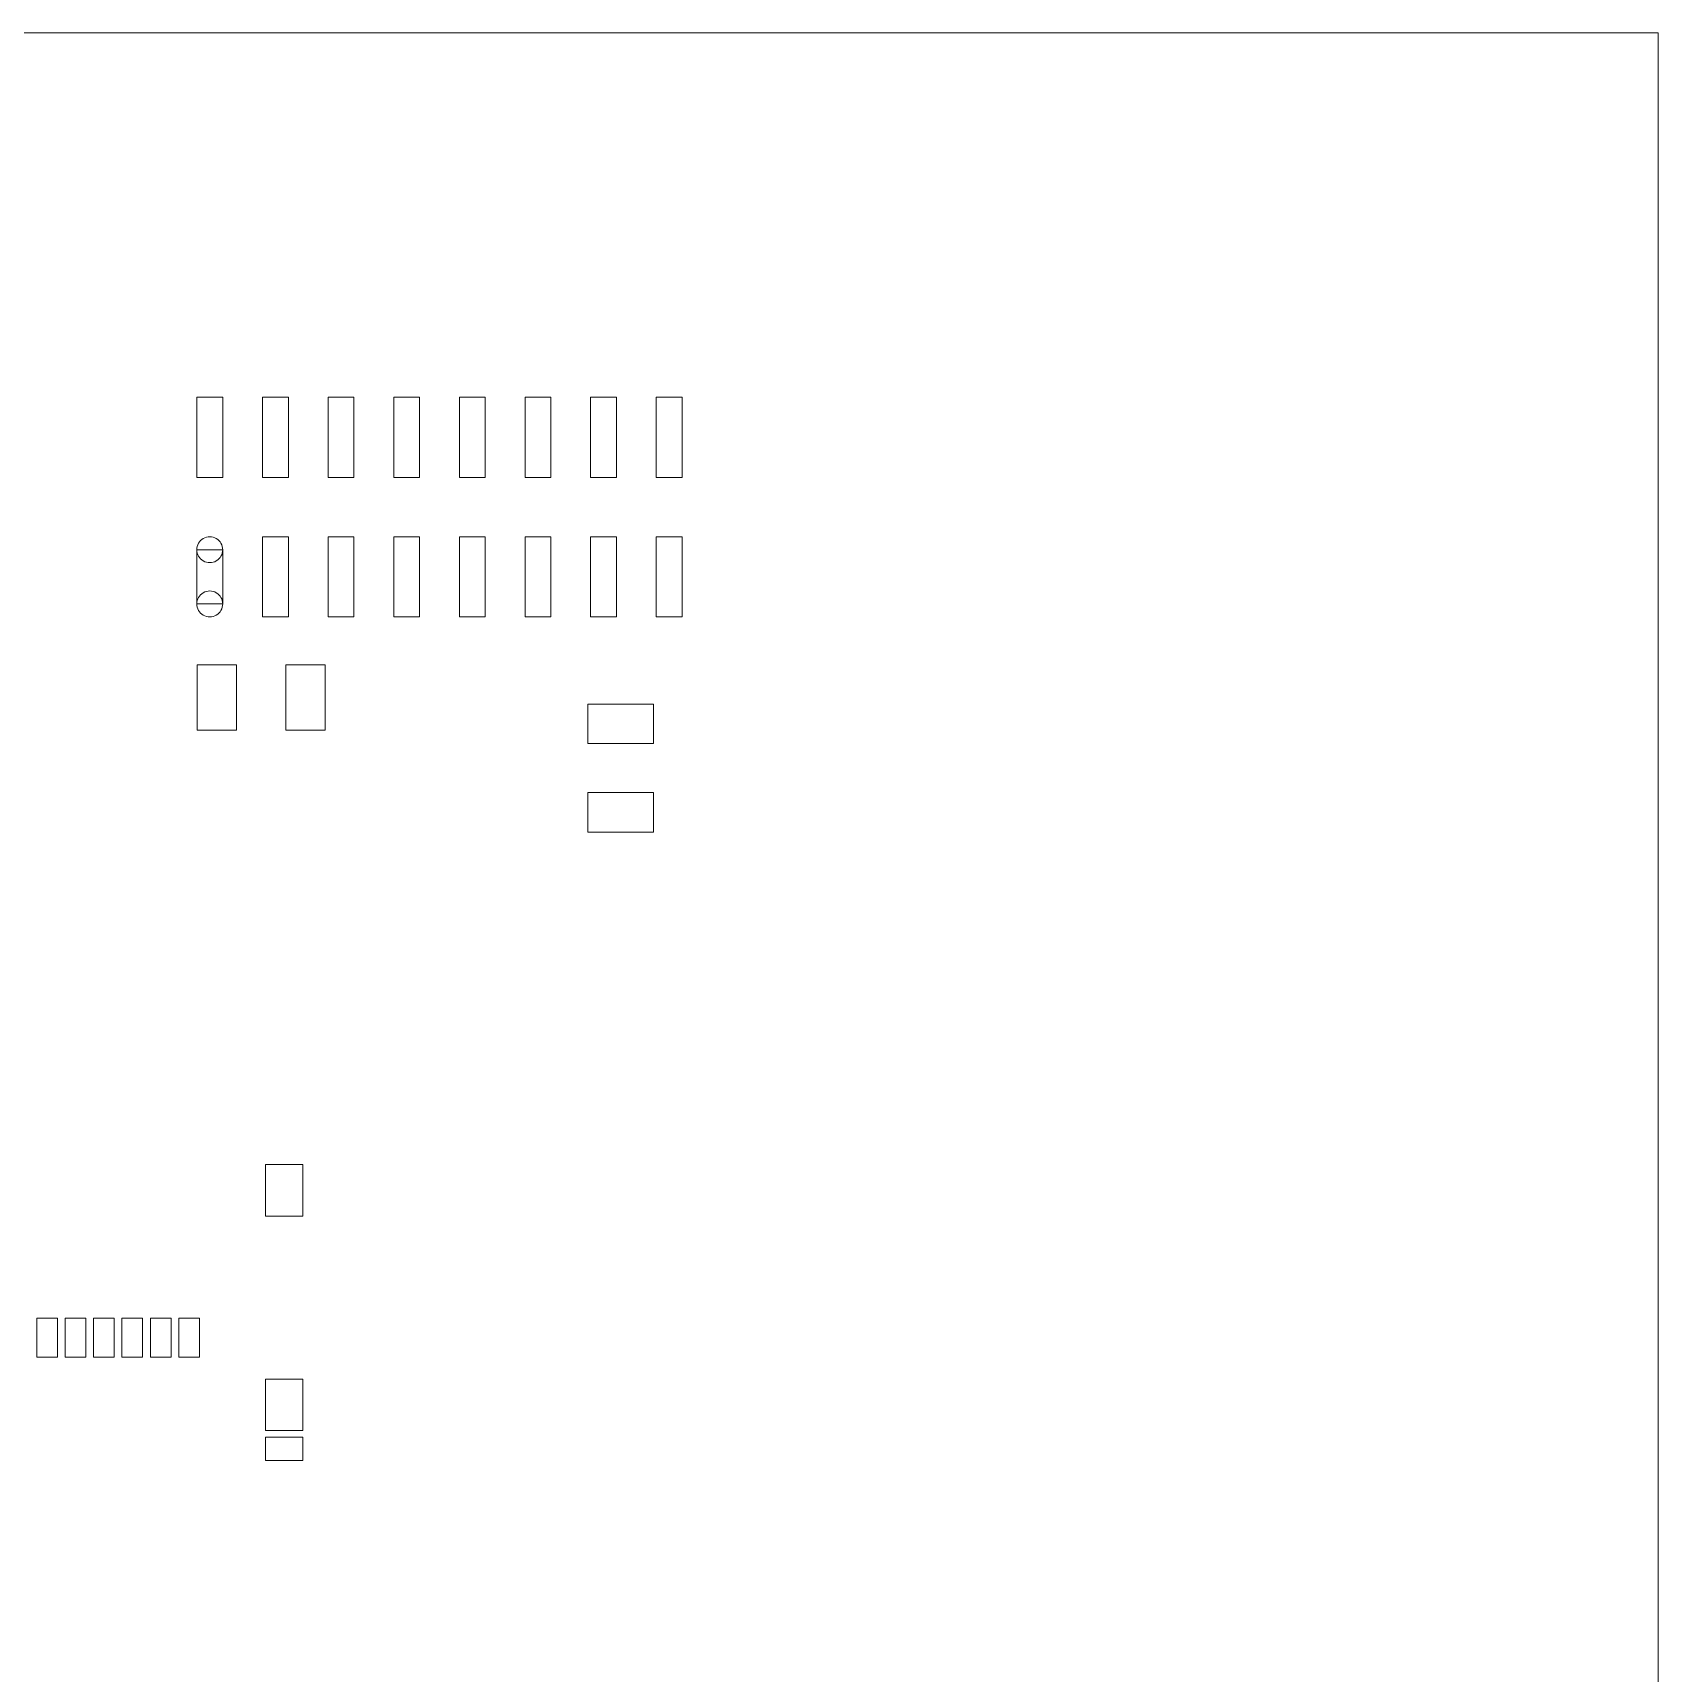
# Model space of a CAD drawing. Header units: millimetres. Extents: x -145 to 117, y -28 to 99.
# Drawn here: x 54.1 to 117, y 36 to 99.5 of the extents above; entities that cross this region are included whole.
import ezdxf

# ---------------------------------------------------------------- set-up
doc = ezdxf.new("R2010")
doc.units = ezdxf.units.MM
doc.header["$MEASUREMENT"] = 0
doc.layers.add('Layer 1', color=7, linetype='Continuous')

msp = doc.modelspace()

# ---------------------------------------------------------------- linework, layer by layer
at = {"layer": 'Layer 1', "color": 8, "lineweight": 9}
msp.add_open_spline([(117.0347, 99.4834), (117.0347, 99.4834), (-9.9653, 99.4834), (-9.9653, 99.4834), (-9.9653, 99.4834), (-9.9653, 99.4834), (-9.9653, -27.5166), (-9.9653, -27.5166), (-9.9653, -27.5166), (-9.9653, -27.5166), (117.0347, -27.5166), (117.0347, -27.5166), (117.0347, -27.5166), (117.0347, -27.5166), (117.0347, 99.4834), (117.0347, 99.4834)], degree=3, knots=[0, 0, 0, 0, 0.2, 0.2, 0.2, 0.2, 0.4, 0.4, 0.4, 0.4, 0.6, 0.6, 0.6, 0.6, 1, 1, 1, 1], dxfattribs=at)
at = {"layer": 'Layer 1', "lineweight": 9}
for points, knots in [([(60.4791, 82.2749), (60.4791, 82.2749), (60.4791, 85.3737), (60.4791, 85.3737), (60.4791, 85.3737), (60.4791, 85.3737), (61.4798, 85.3737), (61.4798, 85.3737), (61.4798, 85.3737), (61.4798, 85.3737), (61.4798, 82.2749), (61.4798, 82.2749), (61.4798, 82.2749), (61.4798, 82.2749), (60.4791, 82.2749), (60.4791, 82.2749)], [0, 0, 0, 0, 0.2, 0.2, 0.2, 0.2, 0.4, 0.4, 0.4, 0.4, 0.6, 0.6, 0.6, 0.6, 1, 1, 1, 1]), ([(63.0191, 82.2749), (63.0191, 82.2749), (63.0191, 85.3737), (63.0191, 85.3737), (63.0191, 85.3737), (63.0191, 85.3737), (64.0198, 85.3737), (64.0198, 85.3737), (64.0198, 85.3737), (64.0198, 85.3737), (64.0198, 82.2749), (64.0198, 82.2749), (64.0198, 82.2749), (64.0198, 82.2749), (63.0191, 82.2749), (63.0191, 82.2749)], [0, 0, 0, 0, 0.2, 0.2, 0.2, 0.2, 0.4, 0.4, 0.4, 0.4, 0.6, 0.6, 0.6, 0.6, 1, 1, 1, 1]), ([(65.5591, 82.2749), (65.5591, 82.2749), (65.5591, 85.3737), (65.5591, 85.3737), (65.5591, 85.3737), (65.5591, 85.3737), (66.5598, 85.3737), (66.5598, 85.3737), (66.5598, 85.3737), (66.5598, 85.3737), (66.5598, 82.2749), (66.5598, 82.2749), (66.5598, 82.2749), (66.5598, 82.2749), (65.5591, 82.2749), (65.5591, 82.2749)], [0, 0, 0, 0, 0.2, 0.2, 0.2, 0.2, 0.4, 0.4, 0.4, 0.4, 0.6, 0.6, 0.6, 0.6, 1, 1, 1, 1]), ([(68.0991, 82.2749), (68.0991, 82.2749), (68.0991, 85.3737), (68.0991, 85.3737), (68.0991, 85.3737), (68.0991, 85.3737), (69.0998, 85.3737), (69.0998, 85.3737), (69.0998, 85.3737), (69.0998, 85.3737), (69.0998, 82.2749), (69.0998, 82.2749), (69.0998, 82.2749), (69.0998, 82.2749), (68.0991, 82.2749), (68.0991, 82.2749)], [0, 0, 0, 0, 0.2, 0.2, 0.2, 0.2, 0.4, 0.4, 0.4, 0.4, 0.6, 0.6, 0.6, 0.6, 1, 1, 1, 1]), ([(70.6391, 82.2749), (70.6391, 82.2749), (70.6391, 85.3737), (70.6391, 85.3737), (70.6391, 85.3737), (70.6391, 85.3737), (71.6398, 85.3737), (71.6398, 85.3737), (71.6398, 85.3737), (71.6398, 85.3737), (71.6398, 82.2749), (71.6398, 82.2749), (71.6398, 82.2749), (71.6398, 82.2749), (70.6391, 82.2749), (70.6391, 82.2749)], [0, 0, 0, 0, 0.2, 0.2, 0.2, 0.2, 0.4, 0.4, 0.4, 0.4, 0.6, 0.6, 0.6, 0.6, 1, 1, 1, 1]), ([(73.1791, 82.2749), (73.1791, 82.2749), (73.1791, 85.3737), (73.1791, 85.3737), (73.1791, 85.3737), (73.1791, 85.3737), (74.1798, 85.3737), (74.1798, 85.3737), (74.1798, 85.3737), (74.1798, 85.3737), (74.1798, 82.2749), (74.1798, 82.2749), (74.1798, 82.2749), (74.1798, 82.2749), (73.1791, 82.2749), (73.1791, 82.2749)], [0, 0, 0, 0, 0.2, 0.2, 0.2, 0.2, 0.4, 0.4, 0.4, 0.4, 0.6, 0.6, 0.6, 0.6, 1, 1, 1, 1]), ([(75.7191, 82.2749), (75.7191, 82.2749), (75.7191, 85.3737), (75.7191, 85.3737), (75.7191, 85.3737), (75.7191, 85.3737), (76.7198, 85.3737), (76.7198, 85.3737), (76.7198, 85.3737), (76.7198, 85.3737), (76.7198, 82.2749), (76.7198, 82.2749), (76.7198, 82.2749), (76.7198, 82.2749), (75.7191, 82.2749), (75.7191, 82.2749)], [0, 0, 0, 0, 0.2, 0.2, 0.2, 0.2, 0.4, 0.4, 0.4, 0.4, 0.6, 0.6, 0.6, 0.6, 1, 1, 1, 1]), ([(78.2591, 82.2749), (78.2591, 82.2749), (78.2591, 85.3737), (78.2591, 85.3737), (78.2591, 85.3737), (78.2591, 85.3737), (79.2598, 85.3737), (79.2598, 85.3737), (79.2598, 85.3737), (79.2598, 85.3737), (79.2598, 82.2749), (79.2598, 82.2749), (79.2598, 82.2749), (79.2598, 82.2749), (78.2591, 82.2749), (78.2591, 82.2749)], [0, 0, 0, 0, 0.2, 0.2, 0.2, 0.2, 0.4, 0.4, 0.4, 0.4, 0.6, 0.6, 0.6, 0.6, 1, 1, 1, 1]), ([(60.4791, 79.4733), (60.4791, 79.652), (60.5744, 79.8172), (60.7293, 79.9066), (60.7293, 79.9066), (60.8841, 79.996), (61.0748, 79.996), (61.2296, 79.9066), (61.2296, 79.9066), (61.3844, 79.8172), (61.4798, 79.652), (61.4798, 79.4733)], [0, 0, 0, 0, 0.25, 0.25, 0.25, 0.25, 0.5, 0.5, 0.5, 0.5, 1, 1, 1, 1]), ([(61.4798, 77.3752), (61.4798, 77.3752), (60.4791, 77.3752), (60.4791, 77.3752), (60.4791, 77.3752), (60.4791, 77.3752), (60.4791, 79.4733), (60.4791, 79.4733), (60.4791, 79.4733), (60.4791, 79.4733), (61.4798, 79.4733), (61.4798, 79.4733), (61.4798, 79.4733), (61.4798, 79.4733), (61.4798, 77.3752), (61.4798, 77.3752)], [0, 0, 0, 0, 0.2, 0.2, 0.2, 0.2, 0.4, 0.4, 0.4, 0.4, 0.6, 0.6, 0.6, 0.6, 1, 1, 1, 1]), ([(61.4798, 79.4733), (61.4798, 79.2945), (61.3844, 79.1293), (61.2296, 79.0399), (61.2296, 79.0399), (61.0748, 78.9506), (60.8841, 78.9506), (60.7293, 79.0399), (60.7293, 79.0399), (60.5744, 79.1293), (60.4791, 79.2945), (60.4791, 79.4733)], [0, 0, 0, 0, 0.25, 0.25, 0.25, 0.25, 0.5, 0.5, 0.5, 0.5, 1, 1, 1, 1]), ([(60.9794, 79.4733), (60.9794, 79.4733), (60.9794, 79.4733), (60.9794, 79.4733), (60.9794, 79.4733), (60.9794, 79.4733), (60.9794, 79.4733), (60.9794, 79.4733), (60.9794, 79.4733), (60.9794, 79.4733), (60.9794, 79.4733), (60.9794, 79.4733)], [0, 0, 0, 0, 0.25, 0.25, 0.25, 0.25, 0.5, 0.5, 0.5, 0.5, 1, 1, 1, 1]), ([(60.9794, 79.4733), (60.9794, 79.4733), (60.9794, 79.4733), (60.9794, 79.4733), (60.9794, 79.4733), (60.9794, 79.4733), (60.9794, 79.4733), (60.9794, 79.4733), (60.9794, 79.4733), (60.9794, 79.4733), (60.9794, 79.4733), (60.9794, 79.4733)], [0, 0, 0, 0, 0.25, 0.25, 0.25, 0.25, 0.5, 0.5, 0.5, 0.5, 1, 1, 1, 1]), ([(63.0191, 76.8749), (63.0191, 76.8749), (63.0191, 79.9737), (63.0191, 79.9737), (63.0191, 79.9737), (63.0191, 79.9737), (64.0198, 79.9737), (64.0198, 79.9737), (64.0198, 79.9737), (64.0198, 79.9737), (64.0198, 76.8749), (64.0198, 76.8749), (64.0198, 76.8749), (64.0198, 76.8749), (63.0191, 76.8749), (63.0191, 76.8749)], [0, 0, 0, 0, 0.2, 0.2, 0.2, 0.2, 0.4, 0.4, 0.4, 0.4, 0.6, 0.6, 0.6, 0.6, 1, 1, 1, 1]), ([(65.5591, 76.8749), (65.5591, 76.8749), (65.5591, 79.9737), (65.5591, 79.9737), (65.5591, 79.9737), (65.5591, 79.9737), (66.5598, 79.9737), (66.5598, 79.9737), (66.5598, 79.9737), (66.5598, 79.9737), (66.5598, 76.8749), (66.5598, 76.8749), (66.5598, 76.8749), (66.5598, 76.8749), (65.5591, 76.8749), (65.5591, 76.8749)], [0, 0, 0, 0, 0.2, 0.2, 0.2, 0.2, 0.4, 0.4, 0.4, 0.4, 0.6, 0.6, 0.6, 0.6, 1, 1, 1, 1]), ([(68.0991, 76.8749), (68.0991, 76.8749), (68.0991, 79.9737), (68.0991, 79.9737), (68.0991, 79.9737), (68.0991, 79.9737), (69.0998, 79.9737), (69.0998, 79.9737), (69.0998, 79.9737), (69.0998, 79.9737), (69.0998, 76.8749), (69.0998, 76.8749), (69.0998, 76.8749), (69.0998, 76.8749), (68.0991, 76.8749), (68.0991, 76.8749)], [0, 0, 0, 0, 0.2, 0.2, 0.2, 0.2, 0.4, 0.4, 0.4, 0.4, 0.6, 0.6, 0.6, 0.6, 1, 1, 1, 1]), ([(70.6391, 76.8749), (70.6391, 76.8749), (70.6391, 79.9737), (70.6391, 79.9737), (70.6391, 79.9737), (70.6391, 79.9737), (71.6398, 79.9737), (71.6398, 79.9737), (71.6398, 79.9737), (71.6398, 79.9737), (71.6398, 76.8749), (71.6398, 76.8749), (71.6398, 76.8749), (71.6398, 76.8749), (70.6391, 76.8749), (70.6391, 76.8749)], [0, 0, 0, 0, 0.2, 0.2, 0.2, 0.2, 0.4, 0.4, 0.4, 0.4, 0.6, 0.6, 0.6, 0.6, 1, 1, 1, 1]), ([(73.1791, 76.8749), (73.1791, 76.8749), (73.1791, 79.9737), (73.1791, 79.9737), (73.1791, 79.9737), (73.1791, 79.9737), (74.1798, 79.9737), (74.1798, 79.9737), (74.1798, 79.9737), (74.1798, 79.9737), (74.1798, 76.8749), (74.1798, 76.8749), (74.1798, 76.8749), (74.1798, 76.8749), (73.1791, 76.8749), (73.1791, 76.8749)], [0, 0, 0, 0, 0.2, 0.2, 0.2, 0.2, 0.4, 0.4, 0.4, 0.4, 0.6, 0.6, 0.6, 0.6, 1, 1, 1, 1]), ([(75.7191, 76.8749), (75.7191, 76.8749), (75.7191, 79.9737), (75.7191, 79.9737), (75.7191, 79.9737), (75.7191, 79.9737), (76.7198, 79.9737), (76.7198, 79.9737), (76.7198, 79.9737), (76.7198, 79.9737), (76.7198, 76.8749), (76.7198, 76.8749), (76.7198, 76.8749), (76.7198, 76.8749), (75.7191, 76.8749), (75.7191, 76.8749)], [0, 0, 0, 0, 0.2, 0.2, 0.2, 0.2, 0.4, 0.4, 0.4, 0.4, 0.6, 0.6, 0.6, 0.6, 1, 1, 1, 1]), ([(78.2591, 76.8749), (78.2591, 76.8749), (78.2591, 79.9737), (78.2591, 79.9737), (78.2591, 79.9737), (78.2591, 79.9737), (79.2598, 79.9737), (79.2598, 79.9737), (79.2598, 79.9737), (79.2598, 79.9737), (79.2598, 76.8749), (79.2598, 76.8749), (79.2598, 76.8749), (79.2598, 76.8749), (78.2591, 76.8749), (78.2591, 76.8749)], [0, 0, 0, 0, 0.2, 0.2, 0.2, 0.2, 0.4, 0.4, 0.4, 0.4, 0.6, 0.6, 0.6, 0.6, 1, 1, 1, 1]), ([(60.4791, 77.3752), (60.4791, 77.554), (60.5744, 77.7192), (60.7293, 77.8086), (60.7293, 77.8086), (60.8841, 77.898), (61.0748, 77.898), (61.2296, 77.8086), (61.2296, 77.8086), (61.3844, 77.7192), (61.4798, 77.554), (61.4798, 77.3752)], [0, 0, 0, 0, 0.25, 0.25, 0.25, 0.25, 0.5, 0.5, 0.5, 0.5, 1, 1, 1, 1]), ([(61.4798, 77.3752), (61.4798, 77.1965), (61.3844, 77.0313), (61.2296, 76.9419), (61.2296, 76.9419), (61.0748, 76.8525), (60.8841, 76.8525), (60.7293, 76.9419), (60.7293, 76.9419), (60.5744, 77.0313), (60.4791, 77.1965), (60.4791, 77.3752)], [0, 0, 0, 0, 0.25, 0.25, 0.25, 0.25, 0.5, 0.5, 0.5, 0.5, 1, 1, 1, 1]), ([(60.9794, 77.3752), (60.9794, 77.3752), (60.9794, 77.3752), (60.9794, 77.3752), (60.9794, 77.3752), (60.9794, 77.3752), (60.9794, 77.3752), (60.9794, 77.3752), (60.9794, 77.3752), (60.9794, 77.3752), (60.9794, 77.3752), (60.9794, 77.3752)], [0, 0, 0, 0, 0.25, 0.25, 0.25, 0.25, 0.5, 0.5, 0.5, 0.5, 1, 1, 1, 1]), ([(60.9794, 77.3752), (60.9794, 77.3752), (60.9794, 77.3752), (60.9794, 77.3752), (60.9794, 77.3752), (60.9794, 77.3752), (60.9794, 77.3752), (60.9794, 77.3752), (60.9794, 77.3752), (60.9794, 77.3752), (60.9794, 77.3752), (60.9794, 77.3752)], [0, 0, 0, 0, 0.25, 0.25, 0.25, 0.25, 0.5, 0.5, 0.5, 0.5, 1, 1, 1, 1]), ([(60.4943, 72.4832), (60.4943, 72.4832), (60.4943, 75.0232), (60.4943, 75.0232), (60.4943, 75.0232), (60.4943, 75.0232), (62.0183, 75.0232), (62.0183, 75.0232), (62.0183, 75.0232), (62.0183, 75.0232), (62.0183, 72.4832), (62.0183, 72.4832), (62.0183, 72.4832), (62.0183, 72.4832), (60.4943, 72.4832), (60.4943, 72.4832)], [0, 0, 0, 0, 0.2, 0.2, 0.2, 0.2, 0.4, 0.4, 0.4, 0.4, 0.6, 0.6, 0.6, 0.6, 1, 1, 1, 1]), ([(63.9233, 72.4832), (63.9233, 72.4832), (63.9233, 75.0232), (63.9233, 75.0232), (63.9233, 75.0232), (63.9233, 75.0232), (65.4473, 75.0232), (65.4473, 75.0232), (65.4473, 75.0232), (65.4473, 75.0232), (65.4473, 72.4832), (65.4473, 72.4832), (65.4473, 72.4832), (65.4473, 72.4832), (63.9233, 72.4832), (63.9233, 72.4832)], [0, 0, 0, 0, 0.2, 0.2, 0.2, 0.2, 0.4, 0.4, 0.4, 0.4, 0.6, 0.6, 0.6, 0.6, 1, 1, 1, 1]), ([(75.6073, 71.9752), (75.6073, 71.9752), (75.6073, 73.4992), (75.6073, 73.4992), (75.6073, 73.4992), (75.6073, 73.4992), (78.1473, 73.4992), (78.1473, 73.4992), (78.1473, 73.4992), (78.1473, 73.4992), (78.1473, 71.9752), (78.1473, 71.9752), (78.1473, 71.9752), (78.1473, 71.9752), (75.6073, 71.9752), (75.6073, 71.9752)], [0, 0, 0, 0, 0.2, 0.2, 0.2, 0.2, 0.4, 0.4, 0.4, 0.4, 0.6, 0.6, 0.6, 0.6, 1, 1, 1, 1]), ([(75.6073, 68.5462), (75.6073, 68.5462), (75.6073, 70.0702), (75.6073, 70.0702), (75.6073, 70.0702), (75.6073, 70.0702), (78.1473, 70.0702), (78.1473, 70.0702), (78.1473, 70.0702), (78.1473, 70.0702), (78.1473, 68.5462), (78.1473, 68.5462), (78.1473, 68.5462), (78.1473, 68.5462), (75.6073, 68.5462), (75.6073, 68.5462)], [0, 0, 0, 0, 0.2, 0.2, 0.2, 0.2, 0.4, 0.4, 0.4, 0.4, 0.6, 0.6, 0.6, 0.6, 1, 1, 1, 1]), ([(63.1295, 53.6732), (63.1295, 53.6732), (63.1295, 55.6722), (63.1295, 55.6722), (63.1295, 55.6722), (63.1295, 55.6722), (64.5799, 55.6722), (64.5799, 55.6722), (64.5799, 55.6722), (64.5799, 55.6722), (64.5799, 53.6732), (64.5799, 53.6732), (64.5799, 53.6732), (64.5799, 53.6732), (63.1295, 53.6732), (63.1295, 53.6732)], [0, 0, 0, 0, 0.2, 0.2, 0.2, 0.2, 0.4, 0.4, 0.4, 0.4, 0.6, 0.6, 0.6, 0.6, 1, 1, 1, 1]), ([(54.2802, 48.2224), (54.2802, 48.2224), (54.2802, 49.7235), (54.2802, 49.7235), (54.2802, 49.7235), (54.2802, 49.7235), (55.0803, 49.7235), (55.0803, 49.7235), (55.0803, 49.7235), (55.0803, 49.7235), (55.0803, 48.2224), (55.0803, 48.2224), (55.0803, 48.2224), (55.0803, 48.2224), (54.2802, 48.2224), (54.2802, 48.2224)], [0, 0, 0, 0, 0.2, 0.2, 0.2, 0.2, 0.4, 0.4, 0.4, 0.4, 0.6, 0.6, 0.6, 0.6, 1, 1, 1, 1]), ([(55.38, 48.2224), (55.38, 48.2224), (55.38, 49.7235), (55.38, 49.7235), (55.38, 49.7235), (55.38, 49.7235), (56.1801, 49.7235), (56.1801, 49.7235), (56.1801, 49.7235), (56.1801, 49.7235), (56.1801, 48.2224), (56.1801, 48.2224), (56.1801, 48.2224), (56.1801, 48.2224), (55.38, 48.2224), (55.38, 48.2224)], [0, 0, 0, 0, 0.2, 0.2, 0.2, 0.2, 0.4, 0.4, 0.4, 0.4, 0.6, 0.6, 0.6, 0.6, 1, 1, 1, 1]), ([(56.4798, 48.2224), (56.4798, 48.2224), (56.4798, 49.7235), (56.4798, 49.7235), (56.4798, 49.7235), (56.4798, 49.7235), (57.2799, 49.7235), (57.2799, 49.7235), (57.2799, 49.7235), (57.2799, 49.7235), (57.2799, 48.2224), (57.2799, 48.2224), (57.2799, 48.2224), (57.2799, 48.2224), (56.4798, 48.2224), (56.4798, 48.2224)], [0, 0, 0, 0, 0.2, 0.2, 0.2, 0.2, 0.4, 0.4, 0.4, 0.4, 0.6, 0.6, 0.6, 0.6, 1, 1, 1, 1]), ([(57.5797, 48.2224), (57.5797, 48.2224), (57.5797, 49.7235), (57.5797, 49.7235), (57.5797, 49.7235), (57.5797, 49.7235), (58.3798, 49.7235), (58.3798, 49.7235), (58.3798, 49.7235), (58.3798, 49.7235), (58.3798, 48.2224), (58.3798, 48.2224), (58.3798, 48.2224), (58.3798, 48.2224), (57.5797, 48.2224), (57.5797, 48.2224)], [0, 0, 0, 0, 0.2, 0.2, 0.2, 0.2, 0.4, 0.4, 0.4, 0.4, 0.6, 0.6, 0.6, 0.6, 1, 1, 1, 1]), ([(58.6795, 48.2224), (58.6795, 48.2224), (58.6795, 49.7235), (58.6795, 49.7235), (58.6795, 49.7235), (58.6795, 49.7235), (59.4796, 49.7235), (59.4796, 49.7235), (59.4796, 49.7235), (59.4796, 49.7235), (59.4796, 48.2224), (59.4796, 48.2224), (59.4796, 48.2224), (59.4796, 48.2224), (58.6795, 48.2224), (58.6795, 48.2224)], [0, 0, 0, 0, 0.2, 0.2, 0.2, 0.2, 0.4, 0.4, 0.4, 0.4, 0.6, 0.6, 0.6, 0.6, 1, 1, 1, 1]), ([(59.7793, 48.2224), (59.7793, 48.2224), (59.7793, 49.7235), (59.7793, 49.7235), (59.7793, 49.7235), (59.7793, 49.7235), (60.5794, 49.7235), (60.5794, 49.7235), (60.5794, 49.7235), (60.5794, 49.7235), (60.5794, 48.2224), (60.5794, 48.2224), (60.5794, 48.2224), (60.5794, 48.2224), (59.7793, 48.2224), (59.7793, 48.2224)], [0, 0, 0, 0, 0.2, 0.2, 0.2, 0.2, 0.4, 0.4, 0.4, 0.4, 0.6, 0.6, 0.6, 0.6, 1, 1, 1, 1]), ([(63.1295, 45.3725), (63.1295, 45.3725), (63.1295, 47.3715), (63.1295, 47.3715), (63.1295, 47.3715), (63.1295, 47.3715), (64.5799, 47.3715), (64.5799, 47.3715), (64.5799, 47.3715), (64.5799, 47.3715), (64.5799, 45.3725), (64.5799, 45.3725), (64.5799, 45.3725), (64.5799, 45.3725), (63.1295, 45.3725), (63.1295, 45.3725)], [0, 0, 0, 0, 0.2, 0.2, 0.2, 0.2, 0.4, 0.4, 0.4, 0.4, 0.6, 0.6, 0.6, 0.6, 1, 1, 1, 1]), ([(63.1295, 44.2232), (63.1295, 44.2232), (63.1295, 45.1223), (63.1295, 45.1223), (63.1295, 45.1223), (63.1295, 45.1223), (64.5799, 45.1223), (64.5799, 45.1223), (64.5799, 45.1223), (64.5799, 45.1223), (64.5799, 44.2232), (64.5799, 44.2232), (64.5799, 44.2232), (64.5799, 44.2232), (63.1295, 44.2232), (63.1295, 44.2232)], [0, 0, 0, 0, 0.2, 0.2, 0.2, 0.2, 0.4, 0.4, 0.4, 0.4, 0.6, 0.6, 0.6, 0.6, 1, 1, 1, 1])]:
    msp.add_open_spline(points, degree=3, knots=knots, dxfattribs=at)

doc.saveas('drawing.dxf')
